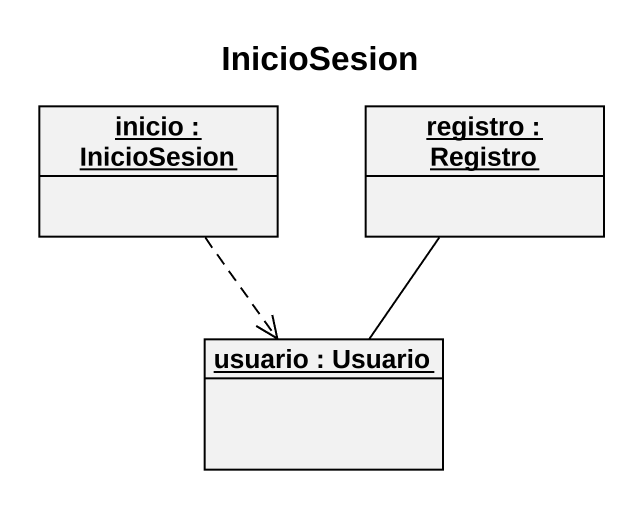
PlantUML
@startuml
title InicioSesion
hide circle
hide empty members
object "inicio : InicioSesion" as inicio
object "registro : Registro" as registro
object "usuario : Usuario" as usuario
inicio ..> usuario
usuario -up- registro
@enduml
